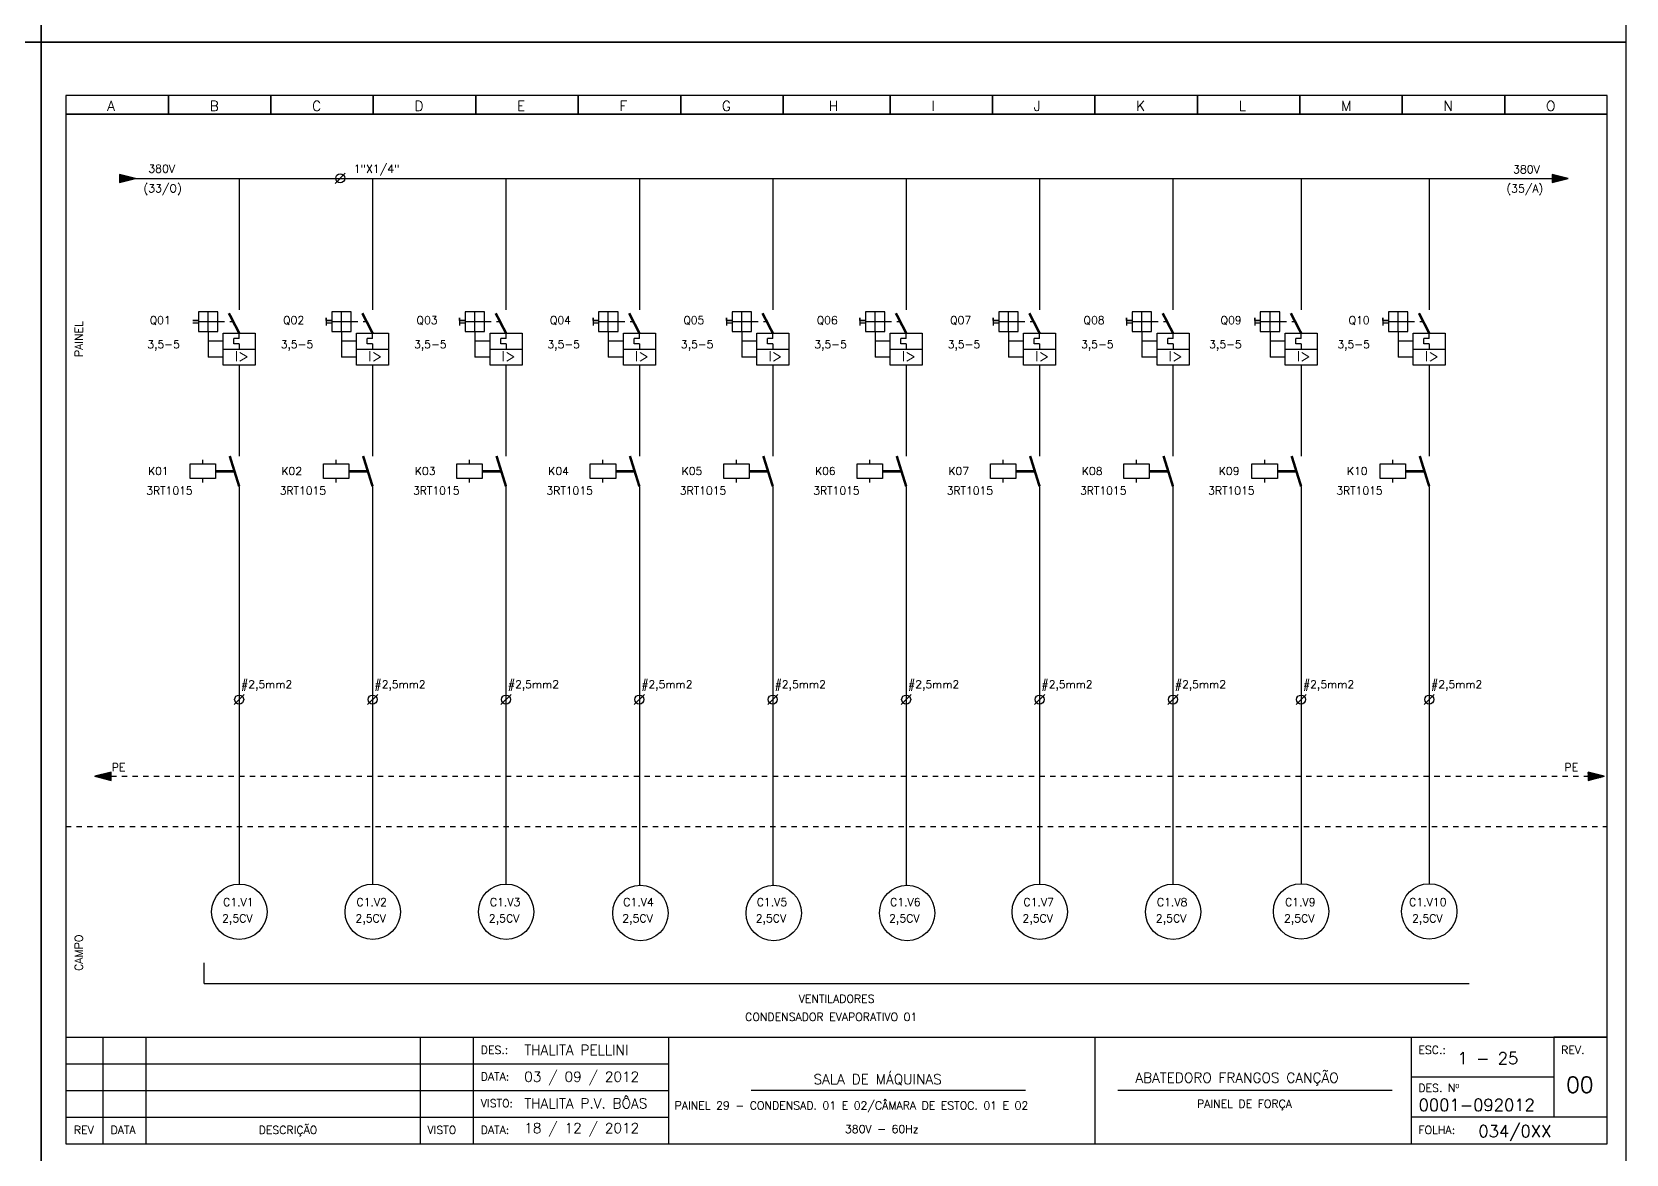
# Model space of a CAD drawing. Header units: millimetres. Extents: x 1974 to 2560, y 1429 to 1567.
# Drawn here: x 2231.72 to 2261.6, y 1491.8 to 1512.83 of the extents above; entities that cross this region are included whole.
import ezdxf

# ---------------------------------------------------------------- set-up
doc = ezdxf.new("R2010")
doc.units = ezdxf.units.MM
for name, pattern in [('DASHDOT2', [0.5, 0.25, -0.125, 0, -0.125]), ('DASHED', [0.75, 0.5, -0.25]), ('HIDDEN2', [0.1875, 0.125, -0.0625])]:
    doc.linetypes.add(name, pattern=pattern)
for name, color, linetype in [('1', 5, 'Continuous'), ('ALIMENTAÇÃO', 6, 'Continuous'), ('CONECTOR_SAK', 2, 'Continuous'), ('DISJUNTOR', 5, 'Continuous'), ('EQUIPAMENTOS', 5, 'Continuous'), ('MARGEM', 1, 'Continuous'), ('MOTORES', 5, 'Continuous'), ('PAINEL', 7, 'Continuous'), ('TERRA', 3, 'DASHED'), ('TEXTO', 4, 'Continuous'), ('TEXTO_2', 5, 'Continuous'), ('TIMBRE', 7, 'Continuous')]:
    doc.layers.add(name, color=color, linetype=linetype)
doc.styles.add('REGUA60', font='romans.shx', dxfattribs={"height": 2})
doc.styles.add('ROMANC', font='romanc.shx', dxfattribs={"height": 0.55})
doc.styles.add('ROMANS', font='romans.shx', dxfattribs={"height": 37})

msp = doc.modelspace()

# ---------------------------------------------------------------- hatches: boundary and pattern name
at = {"layer": 'EQUIPAMENTOS'}
for points in [[(2233.668, 1510.084), (2233.368, 1510.159), (2233.368, 1510.009)], [(2260.515, 1510.084), (2260.215, 1510.159), (2260.215, 1510.009)]]:
    msp.add_hatch(color=256, dxfattribs=at).paths.add_polyline_path(points)
at = {"layer": 'TERRA'}
h = msp.add_hatch(dxfattribs=at)
h.set_pattern_fill('ANSI31', color=256, scale=0.004, angle=180, style=0)
h.set_pattern_definition([(225, (2290.1614149, 1547.50084864), (0.0003535533906, -0.0003535533906), [])])
h.paths.add_polyline_path([(2232.907, 1498.881), (2233.207, 1498.881), (2233.207, 1498.956)])
h.paths.add_polyline_path([(2233.207, 1498.806), (2233.207, 1498.881), (2232.907, 1498.881)])
h = msp.add_hatch(dxfattribs=at)
h.set_pattern_fill('ANSI31', color=256, scale=0.004, style=0)
h.set_pattern_definition([(45, (2203.9369607, 1450.2612611), (-0.0003535533906, 0.0003535533906), [])])
h.paths.add_polyline_path([(2261.191, 1498.881), (2260.891, 1498.881), (2260.891, 1498.806)])
h.paths.add_polyline_path([(2260.891, 1498.956), (2260.891, 1498.881), (2261.191, 1498.881)])

# ---------------------------------------------------------------- linework, layer by layer
for p, q in [((2234.955, 1494.998), (2234.955, 1495.385)), ((2234.955, 1494.998), (2258.662, 1494.998)), ((2261.247, 1493.997), (2260.247, 1493.997))]:
    msp.add_line(p, q)
at = {"layer": '1'}
for p, q in [((2234.845, 1507.421), (2234.741, 1507.421)), ((2234.741, 1507.421), (2234.845, 1507.421)), ((2234.741, 1507.379), (2234.845, 1507.379)), ((2235.209, 1507.582), (2234.845, 1507.582)), ((2234.845, 1507.582), (2234.845, 1507.218)), ((2234.845, 1507.4), (2235.209, 1507.4)), ((2235.027, 1507.218), (2235.027, 1507.582)), ((2235.209, 1507.218), (2235.209, 1507.582)), ((2237.241, 1507.473), (2237.241, 1507.327)), ((2237.241, 1507.421), (2237.241, 1507.473)), ((2237.345, 1507.421), (2237.241, 1507.421)), ((2237.241, 1507.421), (2237.345, 1507.421)), ((2237.241, 1507.379), (2237.345, 1507.379)), ((2237.709, 1507.582), (2237.345, 1507.582)), ((2237.345, 1507.582), (2237.345, 1507.218)), ((2237.345, 1507.4), (2237.709, 1507.4)), ((2237.527, 1507.218), (2237.527, 1507.582)), ((2237.709, 1507.218), (2237.709, 1507.582)), ((2239.741, 1507.473), (2239.741, 1507.327)), ((2239.741, 1507.421), (2239.741, 1507.473)), ((2239.845, 1507.421), (2239.741, 1507.421)), ((2239.741, 1507.421), (2239.845, 1507.421)), ((2239.741, 1507.379), (2239.845, 1507.379)), ((2240.209, 1507.582), (2239.845, 1507.582)), ((2239.845, 1507.582), (2239.845, 1507.218)), ((2239.845, 1507.4), (2240.209, 1507.4)), ((2240.027, 1507.218), (2240.027, 1507.582)), ((2240.209, 1507.218), (2240.209, 1507.582)), ((2242.241, 1507.473), (2242.241, 1507.327)), ((2242.241, 1507.421), (2242.241, 1507.473)), ((2242.345, 1507.421), (2242.241, 1507.421)), ((2242.241, 1507.421), (2242.345, 1507.421)), ((2242.241, 1507.379), (2242.345, 1507.379)), ((2242.709, 1507.582), (2242.345, 1507.582)), ((2242.345, 1507.582), (2242.345, 1507.218)), ((2242.345, 1507.4), (2242.709, 1507.4)), ((2242.527, 1507.218), (2242.527, 1507.582)), ((2242.709, 1507.218), (2242.709, 1507.582)), ((2244.741, 1507.473), (2244.741, 1507.327)), ((2244.741, 1507.421), (2244.741, 1507.473)), ((2244.845, 1507.421), (2244.741, 1507.421)), ((2244.741, 1507.421), (2244.845, 1507.421)), ((2244.741, 1507.379), (2244.845, 1507.379)), ((2245.209, 1507.582), (2244.845, 1507.582)), ((2244.845, 1507.582), (2244.845, 1507.218)), ((2244.845, 1507.4), (2245.209, 1507.4)), ((2245.027, 1507.218), (2245.027, 1507.582)), ((2245.209, 1507.218), (2245.209, 1507.582)), ((2247.241, 1507.473), (2247.241, 1507.327)), ((2247.241, 1507.421), (2247.241, 1507.473)), ((2247.345, 1507.421), (2247.241, 1507.421)), ((2247.241, 1507.421), (2247.345, 1507.421)), ((2247.241, 1507.379), (2247.345, 1507.379)), ((2247.709, 1507.582), (2247.345, 1507.582)), ((2247.345, 1507.582), (2247.345, 1507.218)), ((2247.345, 1507.4), (2247.709, 1507.4)), ((2247.527, 1507.218), (2247.527, 1507.582)), ((2247.709, 1507.218), (2247.709, 1507.582)), ((2249.741, 1507.473), (2249.741, 1507.327)), ((2249.741, 1507.421), (2249.741, 1507.473)), ((2249.845, 1507.421), (2249.741, 1507.421)), ((2249.741, 1507.421), (2249.845, 1507.421)), ((2249.741, 1507.379), (2249.845, 1507.379)), ((2250.209, 1507.582), (2249.845, 1507.582)), ((2249.845, 1507.582), (2249.845, 1507.218)), ((2249.845, 1507.4), (2250.209, 1507.4)), ((2250.027, 1507.218), (2250.027, 1507.582)), ((2250.209, 1507.218), (2250.209, 1507.582)), ((2252.241, 1507.473), (2252.241, 1507.327)), ((2252.241, 1507.421), (2252.241, 1507.473)), ((2252.345, 1507.421), (2252.241, 1507.421)), ((2252.241, 1507.421), (2252.345, 1507.421)), ((2252.241, 1507.379), (2252.345, 1507.379)), ((2252.709, 1507.582), (2252.345, 1507.582)), ((2252.345, 1507.582), (2252.345, 1507.218)), ((2252.345, 1507.4), (2252.709, 1507.4)), ((2252.527, 1507.218), (2252.527, 1507.582)), ((2252.709, 1507.218), (2252.709, 1507.582)), ((2254.642, 1507.473), (2254.642, 1507.327)), ((2254.642, 1507.421), (2254.642, 1507.473)), ((2254.746, 1507.421), (2254.642, 1507.421)), ((2254.642, 1507.421), (2254.746, 1507.421)), ((2254.642, 1507.379), (2254.746, 1507.379)), ((2255.11, 1507.582), (2254.746, 1507.582)), ((2254.746, 1507.582), (2254.746, 1507.218)), ((2254.746, 1507.4), (2255.11, 1507.4)), ((2254.928, 1507.218), (2254.928, 1507.582)), ((2255.11, 1507.218), (2255.11, 1507.582)), ((2257.043, 1507.473), (2257.043, 1507.327)), ((2257.043, 1507.421), (2257.043, 1507.473)), ((2257.147, 1507.421), (2257.043, 1507.421)), ((2257.043, 1507.421), (2257.147, 1507.421)), ((2257.043, 1507.379), (2257.147, 1507.379)), ((2257.511, 1507.582), (2257.147, 1507.582)), ((2257.147, 1507.582), (2257.147, 1507.218)), ((2257.147, 1507.4), (2257.511, 1507.4)), ((2257.329, 1507.218), (2257.329, 1507.582)), ((2257.511, 1507.218), (2257.511, 1507.582)), ((2234.845, 1507.218), (2235.209, 1507.218)), ((2237.345, 1507.218), (2237.709, 1507.218)), ((2239.845, 1507.218), (2240.209, 1507.218)), ((2242.345, 1507.218), (2242.709, 1507.218)), ((2244.845, 1507.218), (2245.209, 1507.218)), ((2247.345, 1507.218), (2247.709, 1507.218)), ((2249.845, 1507.218), (2250.209, 1507.218)), ((2252.345, 1507.218), (2252.709, 1507.218)), ((2254.746, 1507.218), (2255.11, 1507.218)), ((2257.147, 1507.218), (2257.511, 1507.218))]:
    msp.add_line(p, q, dxfattribs=at)
at = {"layer": 'ALIMENTAÇÃO', "color": 6}
for p, q in [((2235.609, 1510.084), (2235.609, 1507.62)), ((2238.109, 1510.084), (2238.109, 1507.62)), ((2240.609, 1510.084), (2240.609, 1507.62)), ((2243.109, 1510.084), (2243.109, 1507.62)), ((2245.609, 1510.084), (2245.609, 1507.62)), ((2248.109, 1510.084), (2248.109, 1507.62)), ((2250.609, 1510.084), (2250.609, 1507.62)), ((2253.109, 1510.084), (2253.109, 1507.62)), ((2255.51, 1510.084), (2255.51, 1507.62)), ((2257.911, 1510.084), (2257.911, 1507.62)), ((2235.609, 1506.582), (2235.609, 1504.877)), ((2238.109, 1506.582), (2238.109, 1504.877)), ((2240.609, 1506.582), (2240.609, 1504.877)), ((2243.109, 1506.582), (2243.109, 1504.877)), ((2245.609, 1506.582), (2245.609, 1504.877)), ((2248.109, 1506.582), (2248.109, 1504.877)), ((2250.609, 1506.582), (2250.609, 1504.877)), ((2253.109, 1506.582), (2253.109, 1504.877)), ((2255.51, 1506.582), (2255.51, 1504.877)), ((2257.911, 1506.582), (2257.911, 1504.877)), ((2235.609, 1504.314), (2235.609, 1496.862)), ((2238.109, 1504.314), (2238.109, 1496.862)), ((2240.609, 1504.314), (2240.609, 1496.862)), ((2243.109, 1504.314), (2243.109, 1496.839)), ((2245.609, 1504.314), (2245.609, 1496.839)), ((2248.109, 1504.314), (2248.109, 1496.839)), ((2250.609, 1504.314), (2250.609, 1496.862)), ((2253.109, 1504.314), (2253.109, 1496.862)), ((2255.51, 1504.314), (2255.51, 1500.32)), ((2257.911, 1504.314), (2257.911, 1500.32)), ((2255.51, 1500.32), (2255.51, 1496.871)), ((2257.911, 1500.32), (2257.911, 1496.871))]:
    msp.add_line(p, q, dxfattribs=at)
at = {"layer": 'CONECTOR_SAK'}
for p, q in [((2237.598, 1510.181), (2237.407, 1509.988)), ((2235.705, 1500.417), (2235.514, 1500.224)), ((2238.205, 1500.417), (2238.014, 1500.224)), ((2240.705, 1500.417), (2240.514, 1500.224)), ((2243.205, 1500.417), (2243.014, 1500.224)), ((2245.705, 1500.417), (2245.514, 1500.224)), ((2248.205, 1500.417), (2248.014, 1500.224)), ((2250.705, 1500.417), (2250.514, 1500.224)), ((2253.205, 1500.417), (2253.014, 1500.224)), ((2255.606, 1500.417), (2255.415, 1500.224)), ((2258.007, 1500.417), (2257.816, 1500.224))]:
    msp.add_line(p, q, dxfattribs=at)
for centre in [(2237.502, 1510.084), (2235.609, 1500.32), (2238.109, 1500.32), (2240.609, 1500.32), (2243.109, 1500.32), (2245.609, 1500.32), (2248.109, 1500.32), (2250.609, 1500.32), (2253.109, 1500.32), (2255.51, 1500.32), (2257.911, 1500.32)]:
    msp.add_circle(centre, 0.0846, dxfattribs=at)
at = {"layer": 'DISJUNTOR', "linetype": 'HIDDEN2'}
for p, q in [((2235.209, 1507.4), (2235.509, 1507.4)), ((2237.709, 1507.4), (2238.009, 1507.4)), ((2240.209, 1507.4), (2240.509, 1507.4)), ((2242.709, 1507.4), (2243.009, 1507.4)), ((2245.209, 1507.4), (2245.509, 1507.4)), ((2247.709, 1507.4), (2248.009, 1507.4)), ((2250.209, 1507.4), (2250.509, 1507.4)), ((2252.709, 1507.4), (2253.009, 1507.4)), ((2255.11, 1507.4), (2255.41, 1507.4)), ((2257.511, 1507.4), (2257.811, 1507.4))]:
    msp.add_line(p, q, dxfattribs=at)
at = {"layer": 'DISJUNTOR'}
for p, q in [((2235.027, 1507.218), (2235.027, 1506.732)), ((2235.309, 1507.032), (2235.027, 1507.032)), ((2235.61, 1507.083), (2235.51, 1507.083)), ((2235.51, 1506.983), (2235.51, 1507.083)), ((2235.61, 1507.083), (2235.61, 1507.183)), ((2237.527, 1507.218), (2237.527, 1506.732)), ((2237.809, 1507.032), (2237.527, 1507.032)), ((2238.11, 1507.083), (2238.01, 1507.083)), ((2238.01, 1506.983), (2238.01, 1507.083)), ((2238.11, 1507.083), (2238.11, 1507.183)), ((2240.027, 1507.218), (2240.027, 1506.732)), ((2240.309, 1507.032), (2240.027, 1507.032)), ((2240.61, 1507.083), (2240.51, 1507.083)), ((2240.51, 1506.983), (2240.51, 1507.083)), ((2240.61, 1507.083), (2240.61, 1507.183)), ((2242.527, 1507.218), (2242.527, 1506.732)), ((2242.809, 1507.032), (2242.527, 1507.032)), ((2243.11, 1507.083), (2243.01, 1507.083)), ((2243.01, 1506.983), (2243.01, 1507.083)), ((2243.11, 1507.083), (2243.11, 1507.183)), ((2245.027, 1507.218), (2245.027, 1506.732)), ((2245.309, 1507.032), (2245.027, 1507.032)), ((2245.61, 1507.083), (2245.51, 1507.083)), ((2245.51, 1506.983), (2245.51, 1507.083)), ((2245.61, 1507.083), (2245.61, 1507.183)), ((2247.527, 1507.218), (2247.527, 1506.732)), ((2247.809, 1507.032), (2247.527, 1507.032)), ((2248.11, 1507.083), (2248.01, 1507.083)), ((2248.01, 1506.983), (2248.01, 1507.083)), ((2248.11, 1507.083), (2248.11, 1507.183)), ((2250.027, 1507.218), (2250.027, 1506.732)), ((2250.309, 1507.032), (2250.027, 1507.032)), ((2250.61, 1507.083), (2250.51, 1507.083)), ((2250.51, 1506.983), (2250.51, 1507.083)), ((2250.61, 1507.083), (2250.61, 1507.183)), ((2252.527, 1507.218), (2252.527, 1506.732)), ((2252.809, 1507.032), (2252.527, 1507.032)), ((2253.11, 1507.083), (2253.01, 1507.083)), ((2253.01, 1506.983), (2253.01, 1507.083)), ((2253.11, 1507.083), (2253.11, 1507.183)), ((2254.928, 1507.218), (2254.928, 1506.732)), ((2255.21, 1507.032), (2254.928, 1507.032)), ((2255.511, 1507.083), (2255.411, 1507.083)), ((2255.411, 1506.983), (2255.411, 1507.083)), ((2255.511, 1507.083), (2255.511, 1507.183)), ((2257.329, 1507.218), (2257.329, 1506.732)), ((2257.611, 1507.032), (2257.329, 1507.032)), ((2257.912, 1507.083), (2257.812, 1507.083)), ((2257.812, 1506.983), (2257.812, 1507.083)), ((2257.912, 1507.083), (2257.912, 1507.183)), ((2235.309, 1506.732), (2235.027, 1506.732)), ((2235.31, 1506.883), (2235.91, 1506.883)), ((2235.61, 1506.983), (2235.51, 1506.983)), ((2235.61, 1506.983), (2235.61, 1506.883)), ((2237.809, 1506.732), (2237.527, 1506.732)), ((2237.81, 1506.883), (2238.41, 1506.883)), ((2238.11, 1506.983), (2238.01, 1506.983)), ((2238.11, 1506.983), (2238.11, 1506.883)), ((2240.309, 1506.732), (2240.027, 1506.732)), ((2240.31, 1506.883), (2240.91, 1506.883)), ((2240.61, 1506.983), (2240.51, 1506.983)), ((2240.61, 1506.983), (2240.61, 1506.883)), ((2242.809, 1506.732), (2242.527, 1506.732)), ((2242.81, 1506.883), (2243.41, 1506.883)), ((2243.11, 1506.983), (2243.01, 1506.983)), ((2243.11, 1506.983), (2243.11, 1506.883)), ((2245.309, 1506.732), (2245.027, 1506.732)), ((2245.31, 1506.883), (2245.91, 1506.883)), ((2245.61, 1506.983), (2245.51, 1506.983)), ((2245.61, 1506.983), (2245.61, 1506.883)), ((2247.809, 1506.732), (2247.527, 1506.732)), ((2247.81, 1506.883), (2248.41, 1506.883)), ((2248.11, 1506.983), (2248.01, 1506.983)), ((2248.11, 1506.983), (2248.11, 1506.883)), ((2250.309, 1506.732), (2250.027, 1506.732)), ((2250.31, 1506.883), (2250.91, 1506.883)), ((2250.61, 1506.983), (2250.51, 1506.983)), ((2250.61, 1506.983), (2250.61, 1506.883)), ((2252.809, 1506.732), (2252.527, 1506.732)), ((2252.81, 1506.883), (2253.41, 1506.883)), ((2253.11, 1506.983), (2253.01, 1506.983)), ((2253.11, 1506.983), (2253.11, 1506.883)), ((2255.21, 1506.732), (2254.928, 1506.732)), ((2255.211, 1506.883), (2255.811, 1506.883)), ((2255.511, 1506.983), (2255.411, 1506.983)), ((2255.511, 1506.983), (2255.511, 1506.883)), ((2257.611, 1506.732), (2257.329, 1506.732)), ((2257.612, 1506.883), (2258.212, 1506.883)), ((2257.912, 1506.983), (2257.812, 1506.983)), ((2257.912, 1506.983), (2257.912, 1506.883))]:
    msp.add_line(p, q, dxfattribs=at)
at = {"layer": 'DISJUNTOR', "const_width": 0.0472}
for points in [[(2235.61, 1507.183), (2235.417, 1507.557)], [(2238.11, 1507.183), (2237.917, 1507.557)], [(2240.61, 1507.183), (2240.417, 1507.557)], [(2243.11, 1507.183), (2242.917, 1507.557)], [(2245.61, 1507.183), (2245.417, 1507.557)], [(2248.11, 1507.183), (2247.917, 1507.557)], [(2250.61, 1507.183), (2250.417, 1507.557)], [(2253.11, 1507.183), (2252.917, 1507.557)], [(2255.511, 1507.183), (2255.318, 1507.557)], [(2257.912, 1507.183), (2257.719, 1507.557)]]:
    msp.add_lwpolyline(points, dxfattribs=at)
at = {"layer": 'DISJUNTOR'}
for points in [[(2235.31, 1507.183), (2235.91, 1507.183), (2235.91, 1506.583), (2235.31, 1506.583)], [(2237.81, 1507.183), (2238.41, 1507.183), (2238.41, 1506.583), (2237.81, 1506.583)], [(2240.31, 1507.183), (2240.91, 1507.183), (2240.91, 1506.583), (2240.31, 1506.583)], [(2242.81, 1507.183), (2243.41, 1507.183), (2243.41, 1506.583), (2242.81, 1506.583)], [(2245.31, 1507.183), (2245.91, 1507.183), (2245.91, 1506.583), (2245.31, 1506.583)], [(2247.81, 1507.183), (2248.41, 1507.183), (2248.41, 1506.583), (2247.81, 1506.583)], [(2250.31, 1507.183), (2250.91, 1507.183), (2250.91, 1506.583), (2250.31, 1506.583)], [(2252.81, 1507.183), (2253.41, 1507.183), (2253.41, 1506.583), (2252.81, 1506.583)], [(2255.211, 1507.183), (2255.811, 1507.183), (2255.811, 1506.583), (2255.211, 1506.583)], [(2257.612, 1507.183), (2258.212, 1507.183), (2258.212, 1506.583), (2257.612, 1506.583)]]:
    msp.add_lwpolyline(points, close=True, dxfattribs=at)
at = {"layer": 'EQUIPAMENTOS'}
for p, q in [((2233.668, 1510.084), (2260.515, 1510.084)), ((2234.927, 1504.738), (2234.927, 1504.809)), ((2235.165, 1504.608), (2235.517, 1504.608)), ((2237.427, 1504.738), (2237.427, 1504.809)), ((2237.665, 1504.608), (2238.017, 1504.608)), ((2239.927, 1504.738), (2239.927, 1504.809)), ((2240.165, 1504.608), (2240.517, 1504.608)), ((2242.427, 1504.738), (2242.427, 1504.809)), ((2242.665, 1504.608), (2243.017, 1504.608)), ((2244.927, 1504.738), (2244.927, 1504.809)), ((2245.165, 1504.608), (2245.517, 1504.608)), ((2247.427, 1504.738), (2247.427, 1504.809)), ((2247.665, 1504.608), (2248.017, 1504.608)), ((2249.927, 1504.738), (2249.927, 1504.809)), ((2250.165, 1504.608), (2250.517, 1504.608)), ((2252.427, 1504.738), (2252.427, 1504.809)), ((2252.665, 1504.608), (2253.017, 1504.608)), ((2254.828, 1504.738), (2254.828, 1504.809)), ((2255.066, 1504.608), (2255.418, 1504.608)), ((2257.229, 1504.738), (2257.229, 1504.809)), ((2257.467, 1504.608), (2257.819, 1504.608)), ((2234.927, 1504.388), (2234.927, 1504.459)), ((2235.165, 1504.588), (2235.524, 1504.588)), ((2237.427, 1504.388), (2237.427, 1504.459)), ((2237.665, 1504.588), (2238.024, 1504.588)), ((2239.927, 1504.388), (2239.927, 1504.459)), ((2240.165, 1504.588), (2240.524, 1504.588)), ((2242.427, 1504.388), (2242.427, 1504.459)), ((2242.665, 1504.588), (2243.024, 1504.588)), ((2244.927, 1504.388), (2244.927, 1504.459)), ((2245.165, 1504.588), (2245.524, 1504.588)), ((2247.427, 1504.388), (2247.427, 1504.459)), ((2247.665, 1504.588), (2248.024, 1504.588)), ((2249.927, 1504.388), (2249.927, 1504.459)), ((2250.165, 1504.588), (2250.524, 1504.588)), ((2252.427, 1504.388), (2252.427, 1504.459)), ((2252.665, 1504.588), (2253.024, 1504.588)), ((2254.828, 1504.388), (2254.828, 1504.459)), ((2255.066, 1504.588), (2255.425, 1504.588)), ((2257.229, 1504.388), (2257.229, 1504.459)), ((2257.467, 1504.588), (2257.825, 1504.588))]:
    msp.add_line(p, q, dxfattribs=at)
for points in [[(2233.368, 1510.009), (2233.668, 1510.084), (2233.368, 1510.159), (2233.368, 1510.009)], [(2260.215, 1510.009), (2260.515, 1510.084), (2260.215, 1510.159), (2260.215, 1510.009)]]:
    msp.add_lwpolyline(points, dxfattribs=at)
at = {"layer": 'EQUIPAMENTOS', "const_width": 0.0472}
for points in [[(2235.609, 1504.314), (2235.432, 1504.882)], [(2238.109, 1504.314), (2237.932, 1504.882)], [(2240.609, 1504.314), (2240.432, 1504.882)], [(2243.109, 1504.314), (2242.932, 1504.882)], [(2245.609, 1504.314), (2245.432, 1504.882)], [(2248.109, 1504.314), (2247.932, 1504.882)], [(2250.609, 1504.314), (2250.432, 1504.882)], [(2253.109, 1504.314), (2252.932, 1504.882)], [(2255.51, 1504.314), (2255.333, 1504.882)], [(2257.911, 1504.314), (2257.734, 1504.882)]]:
    msp.add_lwpolyline(points, dxfattribs=at)
at = {"layer": 'EQUIPAMENTOS'}
for points in [[(2234.689, 1504.459), (2234.689, 1504.738), (2235.165, 1504.738), (2235.165, 1504.459)], [(2237.189, 1504.459), (2237.189, 1504.738), (2237.665, 1504.738), (2237.665, 1504.459)], [(2239.689, 1504.459), (2239.689, 1504.738), (2240.165, 1504.738), (2240.165, 1504.459)], [(2242.189, 1504.459), (2242.189, 1504.738), (2242.665, 1504.738), (2242.665, 1504.459)], [(2244.689, 1504.459), (2244.689, 1504.738), (2245.165, 1504.738), (2245.165, 1504.459)], [(2247.189, 1504.459), (2247.189, 1504.738), (2247.665, 1504.738), (2247.665, 1504.459)], [(2249.689, 1504.459), (2249.689, 1504.738), (2250.165, 1504.738), (2250.165, 1504.459)], [(2252.189, 1504.459), (2252.189, 1504.738), (2252.665, 1504.738), (2252.665, 1504.459)], [(2254.59, 1504.459), (2254.59, 1504.738), (2255.066, 1504.738), (2255.066, 1504.459)], [(2256.991, 1504.459), (2256.991, 1504.738), (2257.467, 1504.738), (2257.467, 1504.459)]]:
    msp.add_lwpolyline(points, close=True, dxfattribs=at)
at = {"layer": 'MARGEM', "color": 7}
for points in [[(2202.201, 1512.634), (2231.901, 1512.634), (2231.901, 1533.659), (2202.201, 1533.659)], [(2231.901, 1512.634), (2261.601, 1512.634), (2261.601, 1533.659), (2231.901, 1533.659)], [(2202.201, 1491.609), (2231.901, 1491.609), (2231.901, 1512.634), (2202.201, 1512.634)], [(2231.901, 1491.609), (2261.601, 1491.609), (2261.601, 1512.634), (2231.901, 1512.634)]]:
    msp.add_lwpolyline(points, close=True, dxfattribs=at)
at = {"layer": 'MOTORES'}
for centre in [(2235.612, 1496.343), (2238.112, 1496.343), (2240.612, 1496.343), (2243.129, 1496.32), (2245.627, 1496.32), (2248.127, 1496.32), (2250.612, 1496.343), (2253.112, 1496.343), (2255.51, 1496.351), (2257.911, 1496.351)]:
    msp.add_circle(centre, 0.519, dxfattribs=at)
at = {"layer": 'PAINEL', "color": 12, "linetype": 'HIDDEN2', "ltscale": 0.005}
msp.add_line((2232.363, 1497.941), (2261.247, 1497.941), dxfattribs=at)
at = {"layer": 'TERRA', "linetype": 'DASHDOT2', "ltscale": 0.0025}
msp.add_line((2233.207, 1498.881), (2260.891, 1498.881), dxfattribs=at)
msp.add_line((2233.207, 1498.881), (2260.891, 1498.881), dxfattribs=at)
at = {"layer": 'TERRA'}
for points in [[(2233.207, 1498.956), (2232.907, 1498.881), (2233.207, 1498.806), (2233.207, 1498.956)], [(2233.207, 1498.956), (2232.907, 1498.881), (2233.207, 1498.806), (2233.207, 1498.956)], [(2260.891, 1498.806), (2261.191, 1498.881), (2260.891, 1498.956), (2260.891, 1498.806)], [(2260.891, 1498.806), (2261.191, 1498.881), (2260.891, 1498.956), (2260.891, 1498.806)]]:
    msp.add_lwpolyline(points, dxfattribs=at)
at = {"layer": 'TIMBRE', "color": 12}
msp.add_line((2261.247, 1511.634), (2232.363, 1511.634), dxfattribs=at)
at = {"layer": 'TIMBRE'}
for p, q in [((2232.363, 1493.997), (2261.247, 1493.997)), ((2233.063, 1491.997), (2233.063, 1493.997)), ((2233.863, 1491.997), (2233.863, 1493.997)), ((2239.001, 1493.997), (2239.001, 1491.997)), ((2240.001, 1491.997), (2240.001, 1493.997)), ((2243.654, 1493.997), (2243.654, 1491.997)), ((2251.644, 1493.997), (2251.644, 1491.997)), ((2257.572, 1493.997), (2257.572, 1491.997)), ((2260.247, 1493.997), (2260.247, 1492.497)), ((2232.363, 1493.497), (2243.654, 1493.497)), ((2260.247, 1493.247), (2257.572, 1493.247)), ((2232.363, 1492.997), (2243.654, 1492.997)), ((2250.348, 1492.997), (2245.204, 1492.997)), ((2257.219, 1492.997), (2252.076, 1492.997)), ((2232.363, 1492.497), (2243.654, 1492.497)), ((2261.247, 1492.497), (2257.572, 1492.497))]:
    msp.add_line(p, q, dxfattribs=at)
at = {"layer": 'TIMBRE', "color": 12}
for points in [[(2232.363, 1511.284), (2234.283, 1511.284), (2234.283, 1511.634), (2232.363, 1511.634)], [(2234.283, 1511.284), (2236.203, 1511.284), (2236.203, 1511.634), (2234.283, 1511.634)], [(2236.203, 1511.284), (2238.123, 1511.284), (2238.123, 1511.634), (2236.203, 1511.634)], [(2238.123, 1511.284), (2240.043, 1511.284), (2240.043, 1511.634), (2238.123, 1511.634)], [(2240.043, 1511.284), (2241.963, 1511.284), (2241.963, 1511.634), (2240.043, 1511.634)], [(2241.963, 1511.284), (2243.883, 1511.284), (2243.883, 1511.634), (2241.963, 1511.634)], [(2243.883, 1511.284), (2245.803, 1511.284), (2245.803, 1511.634), (2243.883, 1511.634)], [(2245.803, 1511.284), (2247.807, 1511.284), (2247.807, 1511.634), (2245.803, 1511.634)], [(2247.807, 1511.284), (2249.727, 1511.284), (2249.727, 1511.634), (2247.807, 1511.634)], [(2249.727, 1511.284), (2251.647, 1511.284), (2251.647, 1511.634), (2249.727, 1511.634)], [(2251.647, 1511.284), (2253.567, 1511.284), (2253.567, 1511.634), (2251.647, 1511.634)], [(2253.567, 1511.284), (2255.487, 1511.284), (2255.487, 1511.634), (2253.567, 1511.634)], [(2255.487, 1511.284), (2257.407, 1511.284), (2257.407, 1511.634), (2255.487, 1511.634)], [(2257.407, 1511.284), (2259.327, 1511.284), (2259.327, 1511.634), (2257.407, 1511.634)], [(2259.327, 1511.284), (2261.247, 1511.284), (2261.247, 1511.634), (2259.327, 1511.634)], [(2232.363, 1491.997), (2261.247, 1491.997), (2261.247, 1511.284), (2232.363, 1511.284)]]:
    msp.add_lwpolyline(points, close=True, dxfattribs=at)

# ---------------------------------------------------------------- texts
at = {"style": 'ROMANS'}
for s, p in [('ESC.:', (2257.708, 1493.68)), ('REV.', (2260.384, 1493.68)), ('DES. Nº', (2257.708, 1492.967)), ('PAINEL 29 - CONDENSAD. 01 E 02/CÂMARA DE ESTOC. 01 E 02', (2243.769, 1492.639)), ('PAINEL DE FORÇA', (2253.559, 1492.671)), ('380V - 60Hz', (2246.961, 1492.198)), ('FOLHA:', (2257.708, 1492.18))]:
    msp.add_text(s, height=0.15, dxfattribs=at).set_placement(p)
at = {"layer": 'TEXTO'}
for s, height, style, p in [('A', 0.188, 'ROMANS', (2233.136, 1511.347)), ('B', 0.188, 'ROMANS', (2235.056, 1511.347)), ('C', 0.188, 'ROMANS', (2236.976, 1511.347)), ('D', 0.188, 'ROMANS', (2238.896, 1511.347)), ('E', 0.188, 'ROMANS', (2240.816, 1511.347)), ('F', 0.188, 'ROMANS', (2242.736, 1511.347)), ('G', 0.188, 'ROMANS', (2244.656, 1511.347)), ('H', 0.188, 'ROMANS', (2246.66, 1511.347)), ('I', 0.188, 'ROMANS', (2248.58, 1511.347)), ('J', 0.188, 'ROMANS', (2250.5, 1511.347)), ('K', 0.188, 'ROMANS', (2252.42, 1511.347)), ('L', 0.188, 'ROMANS', (2254.34, 1511.347)), ('M', 0.188, 'ROMANS', (2256.26, 1511.347)), ('N', 0.188, 'ROMANS', (2258.18, 1511.347)), ('O', 0.188, 'ROMANS', (2260.1, 1511.347)), ('380V', 0.15, 'ROMANS', (2233.906, 1510.19)), ('1"X1/4"', 0.15, 'ROMANS', (2237.755, 1510.19)), ('380V', 0.15, 'ROMANS', (2259.482, 1510.178)), ('(33/O)', 0.15, 'ROMANS', (2233.814, 1509.822)), ('(35/A)', 0.15, 'ROMANS', (2259.356, 1509.818)), ('Q01', 0.148, 'ROMANS', (2233.933, 1507.353)), ('Q02', 0.148, 'ROMANS', (2236.433, 1507.353)), ('Q03', 0.148, 'ROMANS', (2238.933, 1507.353)), ('Q04', 0.148, 'ROMANS', (2241.433, 1507.353)), ('Q05', 0.148, 'ROMANS', (2243.933, 1507.353)), ('Q06', 0.148, 'ROMANS', (2246.433, 1507.353)), ('Q07', 0.148, 'ROMANS', (2248.933, 1507.353)), ('Q08', 0.148, 'ROMANS', (2251.433, 1507.353)), ('Q09', 0.148, 'ROMANS', (2254.001, 1507.353)), ('Q10', 0.148, 'ROMANS', (2256.401, 1507.353)), ('3,5-5', 0.148, 'ROMANS', (2233.887, 1506.901)), ('3,5-5', 0.148, 'ROMANS', (2236.387, 1506.901)), ('3,5-5', 0.148, 'ROMANS', (2238.887, 1506.901)), ('3,5-5', 0.148, 'ROMANS', (2241.387, 1506.901)), ('3,5-5', 0.148, 'ROMANS', (2243.887, 1506.901)), ('3,5-5', 0.148, 'ROMANS', (2246.387, 1506.901)), ('3,5-5', 0.148, 'ROMANS', (2248.887, 1506.901)), ('3,5-5', 0.148, 'ROMANS', (2251.387, 1506.901)), ('3,5-5', 0.148, 'ROMANS', (2253.788, 1506.901)), ('3,5-5', 0.148, 'ROMANS', (2256.189, 1506.901)), ('K01', 0.148, 'ROMANS', (2233.901, 1504.527)), ('K02', 0.148, 'ROMANS', (2236.401, 1504.527)), ('K03', 0.148, 'ROMANS', (2238.901, 1504.527)), ('K04', 0.148, 'ROMANS', (2241.401, 1504.527)), ('K05', 0.148, 'ROMANS', (2243.901, 1504.527)), ('K06', 0.148, 'ROMANS', (2246.401, 1504.527)), ('K07', 0.148, 'ROMANS', (2248.901, 1504.527)), ('K08', 0.148, 'ROMANS', (2251.401, 1504.527)), ('K09', 0.148, 'ROMANS', (2253.968, 1504.527)), ('K10', 0.148, 'ROMANS', (2256.369, 1504.527)), ('3RT1015', 0.148, 'ROMANS', (2233.868, 1504.161)), ('3RT1015', 0.148, 'ROMANS', (2236.368, 1504.161)), ('3RT1015', 0.148, 'ROMANS', (2238.868, 1504.161)), ('3RT1015', 0.148, 'ROMANS', (2241.368, 1504.161)), ('3RT1015', 0.148, 'ROMANS', (2243.868, 1504.161)), ('3RT1015', 0.148, 'ROMANS', (2246.368, 1504.161)), ('3RT1015', 0.148, 'ROMANS', (2248.868, 1504.161)), ('3RT1015', 0.148, 'ROMANS', (2251.368, 1504.161)), ('3RT1015', 0.148, 'ROMANS', (2253.769, 1504.161)), ('3RT1015', 0.148, 'ROMANS', (2256.17, 1504.161)), ('#2,5mm2', 0.148, 'ROMANS', (2235.646, 1500.53)), ('#2,5mm2', 0.148, 'ROMANS', (2238.146, 1500.53)), ('#2,5mm2', 0.148, 'ROMANS', (2240.646, 1500.53)), ('#2,5mm2', 0.148, 'ROMANS', (2243.146, 1500.53)), ('#2,5mm2', 0.148, 'ROMANS', (2245.646, 1500.53)), ('#2,5mm2', 0.148, 'ROMANS', (2248.146, 1500.53)), ('#2,5mm2', 0.148, 'ROMANS', (2250.646, 1500.53)), ('#2,5mm2', 0.148, 'ROMANS', (2253.146, 1500.53)), ('#2,5mm2', 0.148, 'ROMANS', (2255.547, 1500.53)), ('#2,5mm2', 0.148, 'ROMANS', (2257.948, 1500.53)), ('PE', 0.15, 'ROMANS', (2233.219, 1498.975)), ('PE', 0.15, 'ROMANS', (2260.446, 1498.975)), ('C1.V1', 0.15, 'REGUA60', (2235.307, 1496.449)), ('C1.V2', 0.15, 'REGUA60', (2237.807, 1496.449)), ('C1.V3', 0.15, 'REGUA60', (2240.307, 1496.449)), ('C1.V4', 0.15, 'REGUA60', (2242.807, 1496.449)), ('C1.V5', 0.15, 'REGUA60', (2245.307, 1496.449)), ('C1.V6', 0.15, 'REGUA60', (2247.807, 1496.449)), ('C1.V7', 0.15, 'REGUA60', (2250.307, 1496.449)), ('C1.V8', 0.15, 'REGUA60', (2252.807, 1496.449)), ('C1.V9', 0.15, 'REGUA60', (2255.208, 1496.449)), ('C1.V10', 0.15, 'REGUA60', (2257.535, 1496.449)), ('2,5CV', 0.15, 'REGUA60', (2235.288, 1496.145)), ('2,5CV', 0.15, 'REGUA60', (2237.788, 1496.145)), ('2,5CV', 0.15, 'REGUA60', (2240.288, 1496.145)), ('2,5CV', 0.15, 'REGUA60', (2242.788, 1496.145)), ('2,5CV', 0.15, 'REGUA60', (2245.288, 1496.145)), ('2,5CV', 0.15, 'REGUA60', (2247.788, 1496.145)), ('2,5CV', 0.15, 'REGUA60', (2250.288, 1496.145)), ('2,5CV', 0.15, 'REGUA60', (2252.788, 1496.145)), ('2,5CV', 0.15, 'REGUA60', (2255.189, 1496.145)), ('2,5CV', 0.15, 'REGUA60', (2257.59, 1496.145)), ('VENTILADORES', 0.15, 'REGUA60', (2246.095, 1494.638)), ('CONDENSADOR EVAPORATIVO 01', 0.15, 'REGUA60', (2245.091, 1494.299)), ('THALITA PELLINI', 0.1875, 'ROMANS', (2240.952, 1493.66)), ('03 / 09 / 2012', 0.1875, 'ROMANS', (2240.952, 1493.16)), ('THALITA P.V. BÔAS', 0.1875, 'ROMANS', (2240.952, 1492.66)), ('18 / 12 / 2012', 0.1875, 'ROMANS', (2240.952, 1492.197))]:
    msp.add_text(s, height=height, dxfattribs=dict(at, style=style)).set_placement(p)
at = {"layer": 'TEXTO', "style": 'REGUA60'}
for s, p in [('PAINEL', (2232.678, 1506.735)), ('CAMPO', (2232.678, 1495.234))]:
    msp.add_text(s, height=0.15, rotation=90, dxfattribs=at).set_placement(p)
at = {"layer": 'TEXTO', "color": 150, "style": 'ROMANS'}
for s, height, p in [('DES.:', 0.15, (2240.137, 1493.68)), ('1 - 25', 0.225, (2258.442, 1493.487)), ('DATA:', 0.15, (2240.137, 1493.18)), ('00', 0.3, (2260.475, 1492.953)), ('VISTO:', 0.15, (2240.137, 1492.68)), ('0001-092012', 0.225, (2257.712, 1492.611)), ('DESCRIÇÃO', 0.15, (2235.975, 1492.18)), ('034/0XX', 0.225, (2258.831, 1492.121)), ('REV', 0.15, (2232.511, 1492.18)), ('DATA', 0.15, (2233.199, 1492.18)), ('VISTO', 0.15, (2239.137, 1492.18)), ('DATA:', 0.15, (2240.137, 1492.18))]:
    msp.add_text(s, height=height, dxfattribs=at).set_placement(p)
at = {"layer": 'TEXTO_2'}
for s, height, style, p in [('I>', 0.1927, 'REGUA60', (2235.525, 1506.657)), ('I>', 0.1927, 'REGUA60', (2238.025, 1506.657)), ('I>', 0.1927, 'REGUA60', (2240.525, 1506.657)), ('I>', 0.1927, 'REGUA60', (2243.025, 1506.657)), ('I>', 0.1927, 'REGUA60', (2245.525, 1506.657)), ('I>', 0.1927, 'REGUA60', (2248.025, 1506.657)), ('I>', 0.1927, 'REGUA60', (2250.525, 1506.657)), ('I>', 0.1927, 'REGUA60', (2253.025, 1506.657)), ('I>', 0.1927, 'REGUA60', (2255.426, 1506.657)), ('I>', 0.1927, 'REGUA60', (2257.827, 1506.657)), ('SALA DE MÁQUINAS', 0.1875, 'ROMANC', (2246.373, 1493.113)), ('ABATEDORO FRANGOS CANÇÃO', 0.1875, 'ROMANC', (2252.405, 1493.141))]:
    msp.add_text(s, height=height, dxfattribs=dict(at, style=style)).set_placement(p)

doc.saveas('drawing.dxf')
